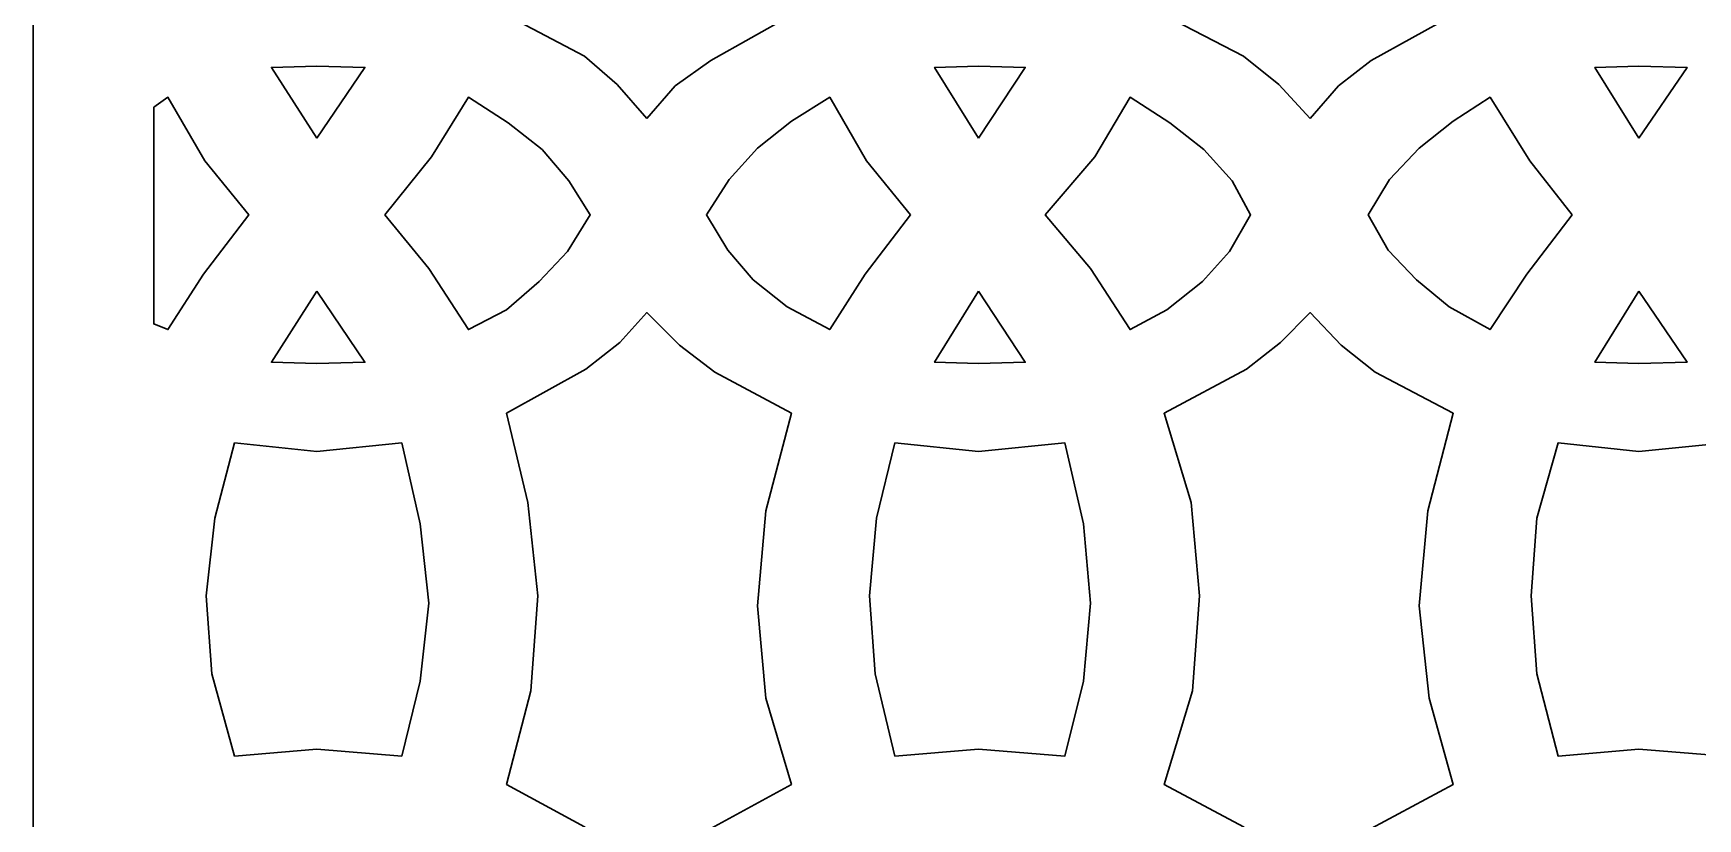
# Model space of a CAD drawing. Header units: centimetres. Extents: x -16.93 to -8.01, y -9 to -0.09.
# Drawn here: x -16.925 to -12.393, y -6.192 to -4.053 of the extents above; entities that cross this region are included whole.
import ezdxf

# ---------------------------------------------------------------- set-up
doc = ezdxf.new("R2010")
doc.units = ezdxf.units.CM
doc.header["$MEASUREMENT"] = 0
doc.layers.add('layer 1', color=7, linetype='Continuous')

msp = doc.modelspace()

# ---------------------------------------------------------------- linework, layer by layer
at = {"layer": 'layer 1', "color": 250, "lineweight": 30}
for points, knots in [([(-16.92524, -0.08649), (-16.92524, -0.08649), (-8.00766, -0.08649), (-8.00766, -0.08649), (-8.00766, -0.08649), (-8.00766, -0.08649), (-8.00766, -9.00021), (-8.00766, -9.00021), (-8.00766, -9.00021), (-8.00766, -9.00021), (-16.92524, -9.00021), (-16.92524, -9.00021), (-16.92524, -9.00021), (-16.92524, -9.00021), (-16.92524, -0.08649), (-16.92524, -0.08649)], [0, 0, 0, 0, 0.2, 0.2, 0.2, 0.2, 0.4, 0.4, 0.4, 0.4, 0.6, 0.6, 0.6, 0.6, 1, 1, 1, 1]), ([(-15.2544, -4.28481), (-15.2544, -4.28481), (-15.33543, -4.19221), (-15.33543, -4.19221), (-15.33543, -4.19221), (-15.33543, -4.19221), (-15.42418, -4.11503), (-15.42418, -4.11503), (-15.42418, -4.11503), (-15.42418, -4.11503), (-15.63641, -4.00313), (-15.63641, -4.00313), (-15.63641, -4.00313), (-15.63641, -4.00313), (-15.57082, -3.74459), (-15.57082, -3.74459), (-15.57082, -3.74459), (-15.57082, -3.74459), (-15.55152, -3.48219), (-15.55152, -3.48219), (-15.55152, -3.48219), (-15.55152, -3.48219), (-15.57853, -3.23523), (-15.57853, -3.23523), (-15.57853, -3.23523), (-15.57853, -3.23523), (-15.63641, -2.99599), (-15.63641, -2.99599), (-15.63641, -2.99599), (-15.63641, -2.99599), (-15.42032, -2.86865), (-15.42032, -2.86865), (-15.42032, -2.86865), (-15.42032, -2.86865), (-15.32771, -2.7992), (-15.32771, -2.7992), (-15.32771, -2.7992), (-15.32771, -2.7992), (-15.2544, -2.71816), (-15.2544, -2.71816), (-15.2544, -2.71816), (-15.2544, -2.71816), (-15.16565, -2.80306), (-15.16565, -2.80306), (-15.16565, -2.80306), (-15.16565, -2.80306), (-15.06918, -2.87637), (-15.06918, -2.87637), (-15.06918, -2.87637), (-15.06918, -2.87637), (-14.8608, -2.99599), (-14.8608, -2.99599), (-14.8608, -2.99599), (-14.8608, -2.99599), (-14.93026, -3.25067), (-14.93026, -3.25067), (-14.93026, -3.25067), (-14.93026, -3.25067), (-14.95342, -3.5092), (-14.95342, -3.5092), (-14.95342, -3.5092), (-14.95342, -3.5092), (-14.93026, -3.76002), (-14.93026, -3.76002), (-14.93026, -3.76002), (-14.93026, -3.76002), (-14.8608, -4.00313), (-14.8608, -4.00313), (-14.8608, -4.00313), (-14.8608, -4.00313), (-15.08075, -4.1266), (-15.08075, -4.1266), (-15.08075, -4.1266), (-15.08075, -4.1266), (-15.17722, -4.19606), (-15.17722, -4.19606), (-15.17722, -4.19606), (-15.17722, -4.19606), (-15.2544, -4.28481), (-15.2544, -4.28481)], [0, 0, 0, 0, 0.047619, 0.047619, 0.047619, 0.047619, 0.0952381, 0.0952381, 0.0952381, 0.0952381, 0.1428571, 0.1428571, 0.1428571, 0.1428571, 0.1904762, 0.1904762, 0.1904762, 0.1904762, 0.2380952, 0.2380952, 0.2380952, 0.2380952, 0.2857143, 0.2857143, 0.2857143, 0.2857143, 0.3333333, 0.3333333, 0.3333333, 0.3333333, 0.3809524, 0.3809524, 0.3809524, 0.3809524, 0.4285714, 0.4285714, 0.4285714, 0.4285714, 0.4761905, 0.4761905, 0.4761905, 0.4761905, 0.5238095, 0.5238095, 0.5238095, 0.5238095, 0.5714286, 0.5714286, 0.5714286, 0.5714286, 0.6190476, 0.6190476, 0.6190476, 0.6190476, 0.6666667, 0.6666667, 0.6666667, 0.6666667, 0.7142857, 0.7142857, 0.7142857, 0.7142857, 0.7619048, 0.7619048, 0.7619048, 0.7619048, 0.8095238, 0.8095238, 0.8095238, 0.8095238, 0.8571429, 0.8571429, 0.8571429, 0.8571429, 0.9047619, 0.9047619, 0.9047619, 0.9047619, 1, 1, 1, 1]), ([(-13.4485, -4.28481), (-13.4485, -4.28481), (-13.5334, -4.19221), (-13.5334, -4.19221), (-13.5334, -4.19221), (-13.5334, -4.19221), (-13.62986, -4.11503), (-13.62986, -4.11503), (-13.62986, -4.11503), (-13.62986, -4.11503), (-13.84595, -4.00313), (-13.84595, -4.00313), (-13.84595, -4.00313), (-13.84595, -4.00313), (-13.76878, -3.74459), (-13.76878, -3.74459), (-13.76878, -3.74459), (-13.76878, -3.74459), (-13.74949, -3.48219), (-13.74949, -3.48219), (-13.74949, -3.48219), (-13.74949, -3.48219), (-13.77264, -3.23523), (-13.77264, -3.23523), (-13.77264, -3.23523), (-13.77264, -3.23523), (-13.84595, -2.99599), (-13.84595, -2.99599), (-13.84595, -2.99599), (-13.84595, -2.99599), (-13.62214, -2.86865), (-13.62214, -2.86865), (-13.62214, -2.86865), (-13.62214, -2.86865), (-13.52954, -2.7992), (-13.52954, -2.7992), (-13.52954, -2.7992), (-13.52954, -2.7992), (-13.4485, -2.71816), (-13.4485, -2.71816), (-13.4485, -2.71816), (-13.4485, -2.71816), (-13.36361, -2.80306), (-13.36361, -2.80306), (-13.36361, -2.80306), (-13.36361, -2.80306), (-13.271, -2.87637), (-13.271, -2.87637), (-13.271, -2.87637), (-13.271, -2.87637), (-13.05877, -2.99599), (-13.05877, -2.99599), (-13.05877, -2.99599), (-13.05877, -2.99599), (-13.12823, -3.25067), (-13.12823, -3.25067), (-13.12823, -3.25067), (-13.12823, -3.25067), (-13.15138, -3.5092), (-13.15138, -3.5092), (-13.15138, -3.5092), (-13.15138, -3.5092), (-13.12437, -3.76002), (-13.12437, -3.76002), (-13.12437, -3.76002), (-13.12437, -3.76002), (-13.05877, -4.00313), (-13.05877, -4.00313), (-13.05877, -4.00313), (-13.05877, -4.00313), (-13.28258, -4.1266), (-13.28258, -4.1266), (-13.28258, -4.1266), (-13.28258, -4.1266), (-13.37133, -4.19606), (-13.37133, -4.19606), (-13.37133, -4.19606), (-13.37133, -4.19606), (-13.4485, -4.28481), (-13.4485, -4.28481)], [0, 0, 0, 0, 0.047619, 0.047619, 0.047619, 0.047619, 0.0952381, 0.0952381, 0.0952381, 0.0952381, 0.1428571, 0.1428571, 0.1428571, 0.1428571, 0.1904762, 0.1904762, 0.1904762, 0.1904762, 0.2380952, 0.2380952, 0.2380952, 0.2380952, 0.2857143, 0.2857143, 0.2857143, 0.2857143, 0.3333333, 0.3333333, 0.3333333, 0.3333333, 0.3809524, 0.3809524, 0.3809524, 0.3809524, 0.4285714, 0.4285714, 0.4285714, 0.4285714, 0.4761905, 0.4761905, 0.4761905, 0.4761905, 0.5238095, 0.5238095, 0.5238095, 0.5238095, 0.5714286, 0.5714286, 0.5714286, 0.5714286, 0.6190476, 0.6190476, 0.6190476, 0.6190476, 0.6666667, 0.6666667, 0.6666667, 0.6666667, 0.7142857, 0.7142857, 0.7142857, 0.7142857, 0.7619048, 0.7619048, 0.7619048, 0.7619048, 0.8095238, 0.8095238, 0.8095238, 0.8095238, 0.8571429, 0.8571429, 0.8571429, 0.8571429, 0.9047619, 0.9047619, 0.9047619, 0.9047619, 1, 1, 1, 1]), ([(-16.15349, -4.33884), (-16.15349, -4.33884), (-16.27696, -4.1459), (-16.27696, -4.1459), (-16.27696, -4.1459), (-16.27696, -4.1459), (-16.15349, -4.14204), (-16.15349, -4.14204), (-16.15349, -4.14204), (-16.15349, -4.14204), (-16.02229, -4.1459), (-16.02229, -4.1459), (-16.02229, -4.1459), (-16.02229, -4.1459), (-16.15349, -4.33884), (-16.15349, -4.33884)], [0, 0, 0, 0, 0.2, 0.2, 0.2, 0.2, 0.4, 0.4, 0.4, 0.4, 0.6, 0.6, 0.6, 0.6, 1, 1, 1, 1]), ([(-14.35145, -4.33884), (-14.35145, -4.33884), (-14.47107, -4.1459), (-14.47107, -4.1459), (-14.47107, -4.1459), (-14.47107, -4.1459), (-14.35145, -4.14204), (-14.35145, -4.14204), (-14.35145, -4.14204), (-14.35145, -4.14204), (-14.22411, -4.1459), (-14.22411, -4.1459), (-14.22411, -4.1459), (-14.22411, -4.1459), (-14.35145, -4.33884), (-14.35145, -4.33884)], [0, 0, 0, 0, 0.2, 0.2, 0.2, 0.2, 0.4, 0.4, 0.4, 0.4, 0.6, 0.6, 0.6, 0.6, 1, 1, 1, 1]), ([(-12.55327, -4.33884), (-12.55327, -4.33884), (-12.67289, -4.1459), (-12.67289, -4.1459), (-12.67289, -4.1459), (-12.67289, -4.1459), (-12.55327, -4.14204), (-12.55327, -4.14204), (-12.55327, -4.14204), (-12.55327, -4.14204), (-12.42207, -4.1459), (-12.42207, -4.1459), (-12.42207, -4.1459), (-12.42207, -4.1459), (-12.55327, -4.33884), (-12.55327, -4.33884)], [0, 0, 0, 0, 0.2, 0.2, 0.2, 0.2, 0.4, 0.4, 0.4, 0.4, 0.6, 0.6, 0.6, 0.6, 1, 1, 1, 1]), ([(-16.59724, -4.25394), (-16.59724, -4.25394), (-16.55866, -4.22694), (-16.55866, -4.22694), (-16.55866, -4.22694), (-16.55866, -4.22694), (-16.45833, -4.40058), (-16.45833, -4.40058), (-16.45833, -4.40058), (-16.45833, -4.40058), (-16.33871, -4.54721), (-16.33871, -4.54721), (-16.33871, -4.54721), (-16.33871, -4.54721), (-16.46218, -4.70928), (-16.46218, -4.70928), (-16.46218, -4.70928), (-16.46218, -4.70928), (-16.55866, -4.85977), (-16.55866, -4.85977), (-16.55866, -4.85977), (-16.55866, -4.85977), (-16.59724, -4.84433), (-16.59724, -4.84433), (-16.59724, -4.84433), (-16.59724, -4.84433), (-16.59724, -4.25394), (-16.59724, -4.25394)], [0, 0, 0, 0, 0.125, 0.125, 0.125, 0.125, 0.25, 0.25, 0.25, 0.25, 0.375, 0.375, 0.375, 0.375, 0.5, 0.5, 0.5, 0.5, 0.625, 0.625, 0.625, 0.625, 0.75, 0.75, 0.75, 0.75, 1, 1, 1, 1]), ([(-15.96827, -4.54721), (-15.96827, -4.54721), (-15.84093, -4.389), (-15.84093, -4.389), (-15.84093, -4.389), (-15.84093, -4.389), (-15.7406, -4.22694), (-15.7406, -4.22694), (-15.7406, -4.22694), (-15.7406, -4.22694), (-15.63255, -4.29639), (-15.63255, -4.29639), (-15.63255, -4.29639), (-15.63255, -4.29639), (-15.53995, -4.36971), (-15.53995, -4.36971), (-15.53995, -4.36971), (-15.53995, -4.36971), (-15.46663, -4.4546), (-15.46663, -4.4546), (-15.46663, -4.4546), (-15.46663, -4.4546), (-15.40874, -4.54721), (-15.40874, -4.54721), (-15.40874, -4.54721), (-15.40874, -4.54721), (-15.47049, -4.64753), (-15.47049, -4.64753), (-15.47049, -4.64753), (-15.47049, -4.64753), (-15.54766, -4.72857), (-15.54766, -4.72857), (-15.54766, -4.72857), (-15.54766, -4.72857), (-15.63641, -4.80575), (-15.63641, -4.80575), (-15.63641, -4.80575), (-15.63641, -4.80575), (-15.7406, -4.85977), (-15.7406, -4.85977), (-15.7406, -4.85977), (-15.7406, -4.85977), (-15.84864, -4.69384), (-15.84864, -4.69384), (-15.84864, -4.69384), (-15.84864, -4.69384), (-15.96827, -4.54721), (-15.96827, -4.54721)], [0, 0, 0, 0, 0.0769231, 0.0769231, 0.0769231, 0.0769231, 0.1538462, 0.1538462, 0.1538462, 0.1538462, 0.2307692, 0.2307692, 0.2307692, 0.2307692, 0.3076923, 0.3076923, 0.3076923, 0.3076923, 0.3846154, 0.3846154, 0.3846154, 0.3846154, 0.4615385, 0.4615385, 0.4615385, 0.4615385, 0.5384615, 0.5384615, 0.5384615, 0.5384615, 0.6153846, 0.6153846, 0.6153846, 0.6153846, 0.6923077, 0.6923077, 0.6923077, 0.6923077, 0.7692308, 0.7692308, 0.7692308, 0.7692308, 0.8461538, 0.8461538, 0.8461538, 0.8461538, 1, 1, 1, 1]), ([(-14.53667, -4.54721), (-14.53667, -4.54721), (-14.66015, -4.70928), (-14.66015, -4.70928), (-14.66015, -4.70928), (-14.66015, -4.70928), (-14.75662, -4.85977), (-14.75662, -4.85977), (-14.75662, -4.85977), (-14.75662, -4.85977), (-14.87238, -4.79803), (-14.87238, -4.79803), (-14.87238, -4.79803), (-14.87238, -4.79803), (-14.96499, -4.72471), (-14.96499, -4.72471), (-14.96499, -4.72471), (-14.96499, -4.72471), (-15.03445, -4.64367), (-15.03445, -4.64367), (-15.03445, -4.64367), (-15.03445, -4.64367), (-15.09233, -4.54721), (-15.09233, -4.54721), (-15.09233, -4.54721), (-15.09233, -4.54721), (-15.03059, -4.45074), (-15.03059, -4.45074), (-15.03059, -4.45074), (-15.03059, -4.45074), (-14.95342, -4.36585), (-14.95342, -4.36585), (-14.95342, -4.36585), (-14.95342, -4.36585), (-14.8608, -4.29253), (-14.8608, -4.29253), (-14.8608, -4.29253), (-14.8608, -4.29253), (-14.75662, -4.22694), (-14.75662, -4.22694), (-14.75662, -4.22694), (-14.75662, -4.22694), (-14.65629, -4.40058), (-14.65629, -4.40058), (-14.65629, -4.40058), (-14.65629, -4.40058), (-14.53667, -4.54721), (-14.53667, -4.54721)], [0, 0, 0, 0, 0.0769231, 0.0769231, 0.0769231, 0.0769231, 0.1538462, 0.1538462, 0.1538462, 0.1538462, 0.2307692, 0.2307692, 0.2307692, 0.2307692, 0.3076923, 0.3076923, 0.3076923, 0.3076923, 0.3846154, 0.3846154, 0.3846154, 0.3846154, 0.4615385, 0.4615385, 0.4615385, 0.4615385, 0.5384615, 0.5384615, 0.5384615, 0.5384615, 0.6153846, 0.6153846, 0.6153846, 0.6153846, 0.6923077, 0.6923077, 0.6923077, 0.6923077, 0.7692308, 0.7692308, 0.7692308, 0.7692308, 0.8461538, 0.8461538, 0.8461538, 0.8461538, 1, 1, 1, 1]), ([(-14.17009, -4.54721), (-14.17009, -4.54721), (-14.03503, -4.389), (-14.03503, -4.389), (-14.03503, -4.389), (-14.03503, -4.389), (-13.93856, -4.22694), (-13.93856, -4.22694), (-13.93856, -4.22694), (-13.93856, -4.22694), (-13.83052, -4.29639), (-13.83052, -4.29639), (-13.83052, -4.29639), (-13.83052, -4.29639), (-13.73791, -4.36971), (-13.73791, -4.36971), (-13.73791, -4.36971), (-13.73791, -4.36971), (-13.66073, -4.4546), (-13.66073, -4.4546), (-13.66073, -4.4546), (-13.66073, -4.4546), (-13.61057, -4.54721), (-13.61057, -4.54721), (-13.61057, -4.54721), (-13.61057, -4.54721), (-13.66845, -4.64753), (-13.66845, -4.64753), (-13.66845, -4.64753), (-13.66845, -4.64753), (-13.74177, -4.72857), (-13.74177, -4.72857), (-13.74177, -4.72857), (-13.74177, -4.72857), (-13.83823, -4.80575), (-13.83823, -4.80575), (-13.83823, -4.80575), (-13.83823, -4.80575), (-13.93856, -4.85977), (-13.93856, -4.85977), (-13.93856, -4.85977), (-13.93856, -4.85977), (-14.04661, -4.69384), (-14.04661, -4.69384), (-14.04661, -4.69384), (-14.04661, -4.69384), (-14.17009, -4.54721), (-14.17009, -4.54721)], [0, 0, 0, 0, 0.0769231, 0.0769231, 0.0769231, 0.0769231, 0.1538462, 0.1538462, 0.1538462, 0.1538462, 0.2307692, 0.2307692, 0.2307692, 0.2307692, 0.3076923, 0.3076923, 0.3076923, 0.3076923, 0.3846154, 0.3846154, 0.3846154, 0.3846154, 0.4615385, 0.4615385, 0.4615385, 0.4615385, 0.5384615, 0.5384615, 0.5384615, 0.5384615, 0.6153846, 0.6153846, 0.6153846, 0.6153846, 0.6923077, 0.6923077, 0.6923077, 0.6923077, 0.7692308, 0.7692308, 0.7692308, 0.7692308, 0.8461538, 0.8461538, 0.8461538, 0.8461538, 1, 1, 1, 1]), ([(-12.73464, -4.54721), (-12.73464, -4.54721), (-12.85811, -4.70928), (-12.85811, -4.70928), (-12.85811, -4.70928), (-12.85811, -4.70928), (-12.95844, -4.85977), (-12.95844, -4.85977), (-12.95844, -4.85977), (-12.95844, -4.85977), (-13.07034, -4.79803), (-13.07034, -4.79803), (-13.07034, -4.79803), (-13.07034, -4.79803), (-13.1591, -4.72471), (-13.1591, -4.72471), (-13.1591, -4.72471), (-13.1591, -4.72471), (-13.23627, -4.64367), (-13.23627, -4.64367), (-13.23627, -4.64367), (-13.23627, -4.64367), (-13.29029, -4.54721), (-13.29029, -4.54721), (-13.29029, -4.54721), (-13.29029, -4.54721), (-13.23241, -4.45074), (-13.23241, -4.45074), (-13.23241, -4.45074), (-13.23241, -4.45074), (-13.15138, -4.36585), (-13.15138, -4.36585), (-13.15138, -4.36585), (-13.15138, -4.36585), (-13.05877, -4.29253), (-13.05877, -4.29253), (-13.05877, -4.29253), (-13.05877, -4.29253), (-12.95844, -4.22694), (-12.95844, -4.22694), (-12.95844, -4.22694), (-12.95844, -4.22694), (-12.85039, -4.40058), (-12.85039, -4.40058), (-12.85039, -4.40058), (-12.85039, -4.40058), (-12.73464, -4.54721), (-12.73464, -4.54721)], [0, 0, 0, 0, 0.0769231, 0.0769231, 0.0769231, 0.0769231, 0.1538462, 0.1538462, 0.1538462, 0.1538462, 0.2307692, 0.2307692, 0.2307692, 0.2307692, 0.3076923, 0.3076923, 0.3076923, 0.3076923, 0.3846154, 0.3846154, 0.3846154, 0.3846154, 0.4615385, 0.4615385, 0.4615385, 0.4615385, 0.5384615, 0.5384615, 0.5384615, 0.5384615, 0.6153846, 0.6153846, 0.6153846, 0.6153846, 0.6923077, 0.6923077, 0.6923077, 0.6923077, 0.7692308, 0.7692308, 0.7692308, 0.7692308, 0.8461538, 0.8461538, 0.8461538, 0.8461538, 1, 1, 1, 1]), ([(-16.15349, -4.75558), (-16.15349, -4.75558), (-16.02229, -4.94852), (-16.02229, -4.94852), (-16.02229, -4.94852), (-16.02229, -4.94852), (-16.15349, -4.95238), (-16.15349, -4.95238), (-16.15349, -4.95238), (-16.15349, -4.95238), (-16.27696, -4.94852), (-16.27696, -4.94852), (-16.27696, -4.94852), (-16.27696, -4.94852), (-16.15349, -4.75558), (-16.15349, -4.75558)], [0, 0, 0, 0, 0.2, 0.2, 0.2, 0.2, 0.4, 0.4, 0.4, 0.4, 0.6, 0.6, 0.6, 0.6, 1, 1, 1, 1]), ([(-14.35145, -4.75558), (-14.35145, -4.75558), (-14.22411, -4.94852), (-14.22411, -4.94852), (-14.22411, -4.94852), (-14.22411, -4.94852), (-14.35145, -4.95238), (-14.35145, -4.95238), (-14.35145, -4.95238), (-14.35145, -4.95238), (-14.47107, -4.94852), (-14.47107, -4.94852), (-14.47107, -4.94852), (-14.47107, -4.94852), (-14.35145, -4.75558), (-14.35145, -4.75558)], [0, 0, 0, 0, 0.2, 0.2, 0.2, 0.2, 0.4, 0.4, 0.4, 0.4, 0.6, 0.6, 0.6, 0.6, 1, 1, 1, 1]), ([(-12.55327, -4.75558), (-12.55327, -4.75558), (-12.42207, -4.94852), (-12.42207, -4.94852), (-12.42207, -4.94852), (-12.42207, -4.94852), (-12.55327, -4.95238), (-12.55327, -4.95238), (-12.55327, -4.95238), (-12.55327, -4.95238), (-12.67289, -4.94852), (-12.67289, -4.94852), (-12.67289, -4.94852), (-12.67289, -4.94852), (-12.55327, -4.75558), (-12.55327, -4.75558)], [0, 0, 0, 0, 0.2, 0.2, 0.2, 0.2, 0.4, 0.4, 0.4, 0.4, 0.6, 0.6, 0.6, 0.6, 1, 1, 1, 1]), ([(-15.2544, -6.3724), (-15.2544, -6.3724), (-15.33543, -6.29136), (-15.33543, -6.29136), (-15.33543, -6.29136), (-15.33543, -6.29136), (-15.42418, -6.21419), (-15.42418, -6.21419), (-15.42418, -6.21419), (-15.42418, -6.21419), (-15.63641, -6.09842), (-15.63641, -6.09842), (-15.63641, -6.09842), (-15.63641, -6.09842), (-15.57082, -5.84375), (-15.57082, -5.84375), (-15.57082, -5.84375), (-15.57082, -5.84375), (-15.55152, -5.58521), (-15.55152, -5.58521), (-15.55152, -5.58521), (-15.55152, -5.58521), (-15.57853, -5.33053), (-15.57853, -5.33053), (-15.57853, -5.33053), (-15.57853, -5.33053), (-15.63641, -5.08743), (-15.63641, -5.08743), (-15.63641, -5.08743), (-15.63641, -5.08743), (-15.42032, -4.96781), (-15.42032, -4.96781), (-15.42032, -4.96781), (-15.42032, -4.96781), (-15.32771, -4.89449), (-15.32771, -4.89449), (-15.32771, -4.89449), (-15.32771, -4.89449), (-15.2544, -4.81346), (-15.2544, -4.81346), (-15.2544, -4.81346), (-15.2544, -4.81346), (-15.16565, -4.90221), (-15.16565, -4.90221), (-15.16565, -4.90221), (-15.16565, -4.90221), (-15.06918, -4.97553), (-15.06918, -4.97553), (-15.06918, -4.97553), (-15.06918, -4.97553), (-14.8608, -5.08743), (-14.8608, -5.08743), (-14.8608, -5.08743), (-14.8608, -5.08743), (-14.93026, -5.35369), (-14.93026, -5.35369), (-14.93026, -5.35369), (-14.93026, -5.35369), (-14.95342, -5.61223), (-14.95342, -5.61223), (-14.95342, -5.61223), (-14.95342, -5.61223), (-14.93026, -5.86304), (-14.93026, -5.86304), (-14.93026, -5.86304), (-14.93026, -5.86304), (-14.8608, -6.09842), (-14.8608, -6.09842), (-14.8608, -6.09842), (-14.8608, -6.09842), (-15.08075, -6.21805), (-15.08075, -6.21805), (-15.08075, -6.21805), (-15.08075, -6.21805), (-15.17722, -6.29522), (-15.17722, -6.29522), (-15.17722, -6.29522), (-15.17722, -6.29522), (-15.2544, -6.3724), (-15.2544, -6.3724)], [0, 0, 0, 0, 0.047619, 0.047619, 0.047619, 0.047619, 0.0952381, 0.0952381, 0.0952381, 0.0952381, 0.1428571, 0.1428571, 0.1428571, 0.1428571, 0.1904762, 0.1904762, 0.1904762, 0.1904762, 0.2380952, 0.2380952, 0.2380952, 0.2380952, 0.2857143, 0.2857143, 0.2857143, 0.2857143, 0.3333333, 0.3333333, 0.3333333, 0.3333333, 0.3809524, 0.3809524, 0.3809524, 0.3809524, 0.4285714, 0.4285714, 0.4285714, 0.4285714, 0.4761905, 0.4761905, 0.4761905, 0.4761905, 0.5238095, 0.5238095, 0.5238095, 0.5238095, 0.5714286, 0.5714286, 0.5714286, 0.5714286, 0.6190476, 0.6190476, 0.6190476, 0.6190476, 0.6666667, 0.6666667, 0.6666667, 0.6666667, 0.7142857, 0.7142857, 0.7142857, 0.7142857, 0.7619048, 0.7619048, 0.7619048, 0.7619048, 0.8095238, 0.8095238, 0.8095238, 0.8095238, 0.8571429, 0.8571429, 0.8571429, 0.8571429, 0.9047619, 0.9047619, 0.9047619, 0.9047619, 1, 1, 1, 1]), ([(-13.4485, -6.3724), (-13.4485, -6.3724), (-13.5334, -6.29136), (-13.5334, -6.29136), (-13.5334, -6.29136), (-13.5334, -6.29136), (-13.62986, -6.21419), (-13.62986, -6.21419), (-13.62986, -6.21419), (-13.62986, -6.21419), (-13.84595, -6.09842), (-13.84595, -6.09842), (-13.84595, -6.09842), (-13.84595, -6.09842), (-13.76878, -5.84375), (-13.76878, -5.84375), (-13.76878, -5.84375), (-13.76878, -5.84375), (-13.74949, -5.58521), (-13.74949, -5.58521), (-13.74949, -5.58521), (-13.74949, -5.58521), (-13.77264, -5.33053), (-13.77264, -5.33053), (-13.77264, -5.33053), (-13.77264, -5.33053), (-13.84595, -5.08743), (-13.84595, -5.08743), (-13.84595, -5.08743), (-13.84595, -5.08743), (-13.62214, -4.96781), (-13.62214, -4.96781), (-13.62214, -4.96781), (-13.62214, -4.96781), (-13.52954, -4.89449), (-13.52954, -4.89449), (-13.52954, -4.89449), (-13.52954, -4.89449), (-13.4485, -4.81346), (-13.4485, -4.81346), (-13.4485, -4.81346), (-13.4485, -4.81346), (-13.36361, -4.90221), (-13.36361, -4.90221), (-13.36361, -4.90221), (-13.36361, -4.90221), (-13.271, -4.97553), (-13.271, -4.97553), (-13.271, -4.97553), (-13.271, -4.97553), (-13.05877, -5.08743), (-13.05877, -5.08743), (-13.05877, -5.08743), (-13.05877, -5.08743), (-13.12823, -5.35369), (-13.12823, -5.35369), (-13.12823, -5.35369), (-13.12823, -5.35369), (-13.15138, -5.61223), (-13.15138, -5.61223), (-13.15138, -5.61223), (-13.15138, -5.61223), (-13.12437, -5.86304), (-13.12437, -5.86304), (-13.12437, -5.86304), (-13.12437, -5.86304), (-13.05877, -6.09842), (-13.05877, -6.09842), (-13.05877, -6.09842), (-13.05877, -6.09842), (-13.28258, -6.21805), (-13.28258, -6.21805), (-13.28258, -6.21805), (-13.28258, -6.21805), (-13.37133, -6.29522), (-13.37133, -6.29522), (-13.37133, -6.29522), (-13.37133, -6.29522), (-13.4485, -6.3724), (-13.4485, -6.3724)], [0, 0, 0, 0, 0.047619, 0.047619, 0.047619, 0.047619, 0.0952381, 0.0952381, 0.0952381, 0.0952381, 0.1428571, 0.1428571, 0.1428571, 0.1428571, 0.1904762, 0.1904762, 0.1904762, 0.1904762, 0.2380952, 0.2380952, 0.2380952, 0.2380952, 0.2857143, 0.2857143, 0.2857143, 0.2857143, 0.3333333, 0.3333333, 0.3333333, 0.3333333, 0.3809524, 0.3809524, 0.3809524, 0.3809524, 0.4285714, 0.4285714, 0.4285714, 0.4285714, 0.4761905, 0.4761905, 0.4761905, 0.4761905, 0.5238095, 0.5238095, 0.5238095, 0.5238095, 0.5714286, 0.5714286, 0.5714286, 0.5714286, 0.6190476, 0.6190476, 0.6190476, 0.6190476, 0.6666667, 0.6666667, 0.6666667, 0.6666667, 0.7142857, 0.7142857, 0.7142857, 0.7142857, 0.7619048, 0.7619048, 0.7619048, 0.7619048, 0.8095238, 0.8095238, 0.8095238, 0.8095238, 0.8571429, 0.8571429, 0.8571429, 0.8571429, 0.9047619, 0.9047619, 0.9047619, 0.9047619, 1, 1, 1, 1]), ([(-16.15349, -6.00196), (-16.15349, -6.00196), (-16.3773, -6.02125), (-16.3773, -6.02125), (-16.3773, -6.02125), (-16.3773, -6.02125), (-16.43903, -5.79745), (-16.43903, -5.79745), (-16.43903, -5.79745), (-16.43903, -5.79745), (-16.45447, -5.58521), (-16.45447, -5.58521), (-16.45447, -5.58521), (-16.45447, -5.58521), (-16.43131, -5.37298), (-16.43131, -5.37298), (-16.43131, -5.37298), (-16.43131, -5.37298), (-16.3773, -5.16847), (-16.3773, -5.16847), (-16.3773, -5.16847), (-16.3773, -5.16847), (-16.15349, -5.19162), (-16.15349, -5.19162), (-16.15349, -5.19162), (-16.15349, -5.19162), (-15.92196, -5.16847), (-15.92196, -5.16847), (-15.92196, -5.16847), (-15.92196, -5.16847), (-15.8718, -5.38842), (-15.8718, -5.38842), (-15.8718, -5.38842), (-15.8718, -5.38842), (-15.84864, -5.60451), (-15.84864, -5.60451), (-15.84864, -5.60451), (-15.84864, -5.60451), (-15.8718, -5.81674), (-15.8718, -5.81674), (-15.8718, -5.81674), (-15.8718, -5.81674), (-15.92196, -6.02125), (-15.92196, -6.02125), (-15.92196, -6.02125), (-15.92196, -6.02125), (-16.15349, -6.00196), (-16.15349, -6.00196)], [0, 0, 0, 0, 0.0769231, 0.0769231, 0.0769231, 0.0769231, 0.1538462, 0.1538462, 0.1538462, 0.1538462, 0.2307692, 0.2307692, 0.2307692, 0.2307692, 0.3076923, 0.3076923, 0.3076923, 0.3076923, 0.3846154, 0.3846154, 0.3846154, 0.3846154, 0.4615385, 0.4615385, 0.4615385, 0.4615385, 0.5384615, 0.5384615, 0.5384615, 0.5384615, 0.6153846, 0.6153846, 0.6153846, 0.6153846, 0.6923077, 0.6923077, 0.6923077, 0.6923077, 0.7692308, 0.7692308, 0.7692308, 0.7692308, 0.8461538, 0.8461538, 0.8461538, 0.8461538, 1, 1, 1, 1]), ([(-14.35145, -6.00196), (-14.35145, -6.00196), (-14.57912, -6.02125), (-14.57912, -6.02125), (-14.57912, -6.02125), (-14.57912, -6.02125), (-14.63314, -5.79745), (-14.63314, -5.79745), (-14.63314, -5.79745), (-14.63314, -5.79745), (-14.64857, -5.58521), (-14.64857, -5.58521), (-14.64857, -5.58521), (-14.64857, -5.58521), (-14.62928, -5.37298), (-14.62928, -5.37298), (-14.62928, -5.37298), (-14.62928, -5.37298), (-14.57912, -5.16847), (-14.57912, -5.16847), (-14.57912, -5.16847), (-14.57912, -5.16847), (-14.35145, -5.19162), (-14.35145, -5.19162), (-14.35145, -5.19162), (-14.35145, -5.19162), (-14.11607, -5.16847), (-14.11607, -5.16847), (-14.11607, -5.16847), (-14.11607, -5.16847), (-14.0659, -5.38842), (-14.0659, -5.38842), (-14.0659, -5.38842), (-14.0659, -5.38842), (-14.04661, -5.60451), (-14.04661, -5.60451), (-14.04661, -5.60451), (-14.04661, -5.60451), (-14.0659, -5.81674), (-14.0659, -5.81674), (-14.0659, -5.81674), (-14.0659, -5.81674), (-14.11607, -6.02125), (-14.11607, -6.02125), (-14.11607, -6.02125), (-14.11607, -6.02125), (-14.35145, -6.00196), (-14.35145, -6.00196)], [0, 0, 0, 0, 0.0769231, 0.0769231, 0.0769231, 0.0769231, 0.1538462, 0.1538462, 0.1538462, 0.1538462, 0.2307692, 0.2307692, 0.2307692, 0.2307692, 0.3076923, 0.3076923, 0.3076923, 0.3076923, 0.3846154, 0.3846154, 0.3846154, 0.3846154, 0.4615385, 0.4615385, 0.4615385, 0.4615385, 0.5384615, 0.5384615, 0.5384615, 0.5384615, 0.6153846, 0.6153846, 0.6153846, 0.6153846, 0.6923077, 0.6923077, 0.6923077, 0.6923077, 0.7692308, 0.7692308, 0.7692308, 0.7692308, 0.8461538, 0.8461538, 0.8461538, 0.8461538, 1, 1, 1, 1]), ([(-12.55327, -6.00196), (-12.55327, -6.00196), (-12.77322, -6.02125), (-12.77322, -6.02125), (-12.77322, -6.02125), (-12.77322, -6.02125), (-12.8311, -5.79745), (-12.8311, -5.79745), (-12.8311, -5.79745), (-12.8311, -5.79745), (-12.84654, -5.58521), (-12.84654, -5.58521), (-12.84654, -5.58521), (-12.84654, -5.58521), (-12.8311, -5.37298), (-12.8311, -5.37298), (-12.8311, -5.37298), (-12.8311, -5.37298), (-12.77322, -5.16847), (-12.77322, -5.16847), (-12.77322, -5.16847), (-12.77322, -5.16847), (-12.55327, -5.19162), (-12.55327, -5.19162), (-12.55327, -5.19162), (-12.55327, -5.19162), (-12.31789, -5.16847), (-12.31789, -5.16847), (-12.31789, -5.16847), (-12.31789, -5.16847), (-12.26772, -5.38842), (-12.26772, -5.38842), (-12.26772, -5.38842), (-12.26772, -5.38842), (-12.24843, -5.60451), (-12.24843, -5.60451), (-12.24843, -5.60451), (-12.24843, -5.60451), (-12.26772, -5.81674), (-12.26772, -5.81674), (-12.26772, -5.81674), (-12.26772, -5.81674), (-12.31789, -6.02125), (-12.31789, -6.02125), (-12.31789, -6.02125), (-12.31789, -6.02125), (-12.55327, -6.00196), (-12.55327, -6.00196)], [0, 0, 0, 0, 0.0769231, 0.0769231, 0.0769231, 0.0769231, 0.1538462, 0.1538462, 0.1538462, 0.1538462, 0.2307692, 0.2307692, 0.2307692, 0.2307692, 0.3076923, 0.3076923, 0.3076923, 0.3076923, 0.3846154, 0.3846154, 0.3846154, 0.3846154, 0.4615385, 0.4615385, 0.4615385, 0.4615385, 0.5384615, 0.5384615, 0.5384615, 0.5384615, 0.6153846, 0.6153846, 0.6153846, 0.6153846, 0.6923077, 0.6923077, 0.6923077, 0.6923077, 0.7692308, 0.7692308, 0.7692308, 0.7692308, 0.8461538, 0.8461538, 0.8461538, 0.8461538, 1, 1, 1, 1])]:
    msp.add_open_spline(points, degree=3, knots=knots, dxfattribs=at)

doc.saveas('drawing.dxf')
